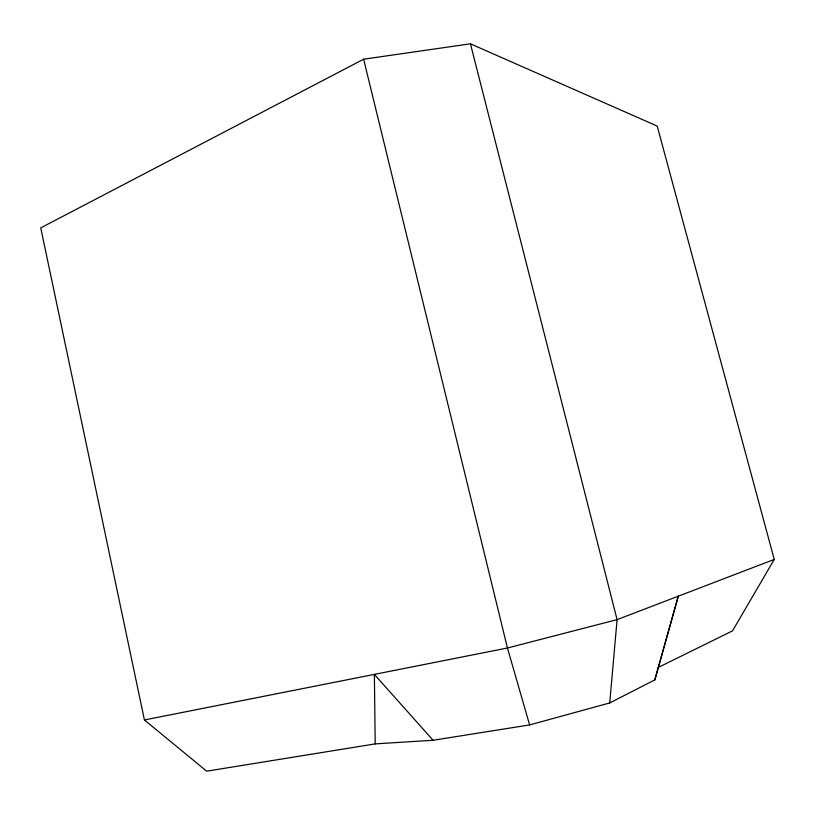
<?xml version="1.0" encoding="UTF-8"?>
<svg xmlns="http://www.w3.org/2000/svg" width="815" height="815" viewBox="0 0 815 815"><rect width="100%" height="100%" fill="white"/><g stroke="black" fill="none" stroke-linecap="round" stroke-linejoin="round"><path stroke-width="1.22" d="M609.722 702.948L617.087 619.634L470.449 43.816L363.622 59.21L40.75 227.884L144.428 719.971L206.664 771.184L375.216 743.891L433.071 740.275L529.618 724.922L609.722 702.948L654.852 679.873L678.274 596.193L654.852 679.873M470.449 43.816L657.206 126.081L774.25 559.436L732.532 630.851L658.286 667.434M774.25 559.436L617.087 619.634L507.45 648.007L144.428 719.971M433.071 740.275L374.37 674.392L375.216 743.891M529.618 724.922L507.45 648.007L363.622 59.21"/></g></svg>
